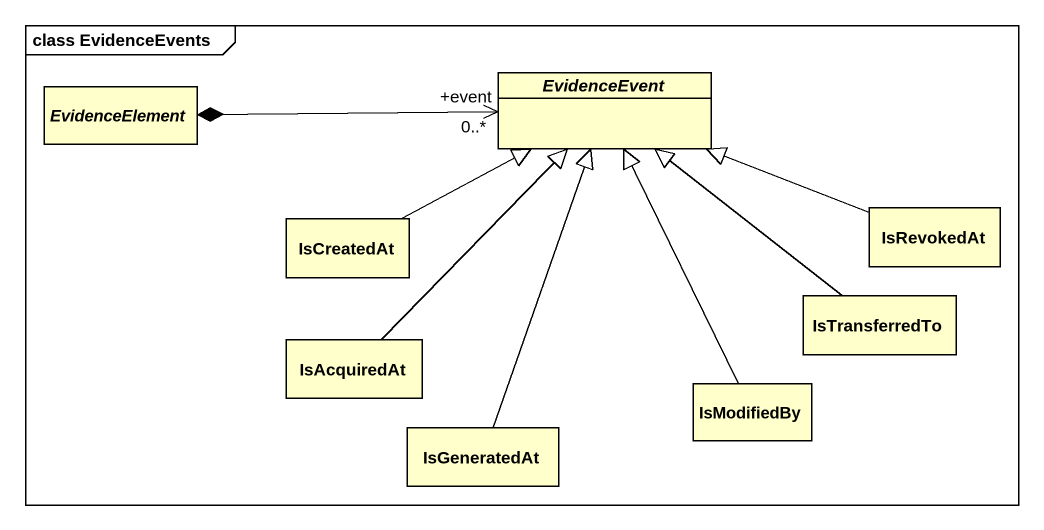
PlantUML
@startuml
mainframe class EvidenceEvents
hide circle
hide empty members
abstract class EvidenceEvent #FFFFCC
abstract class EvidenceElement
class IsCreatedAt #FFFFCC
class IsRevokedAt #FFFFCC
class IsAcquiredAt #FFFFCC
class IsTransferredTo #FFFFCC
class IsGeneratedAt #FFFFCC
class IsModifiedBy
EvidenceElement *-right-> "+event\n0..*" EvidenceEvent
IsCreatedAt -right-|> EvidenceEvent
IsRevokedAt -left-|> EvidenceEvent
IsAcquiredAt -up-|> EvidenceEvent
IsTransferredTo -up-|> EvidenceEvent
IsGeneratedAt -up-|> EvidenceEvent
IsModifiedBy -up-|> EvidenceEvent
@enduml
